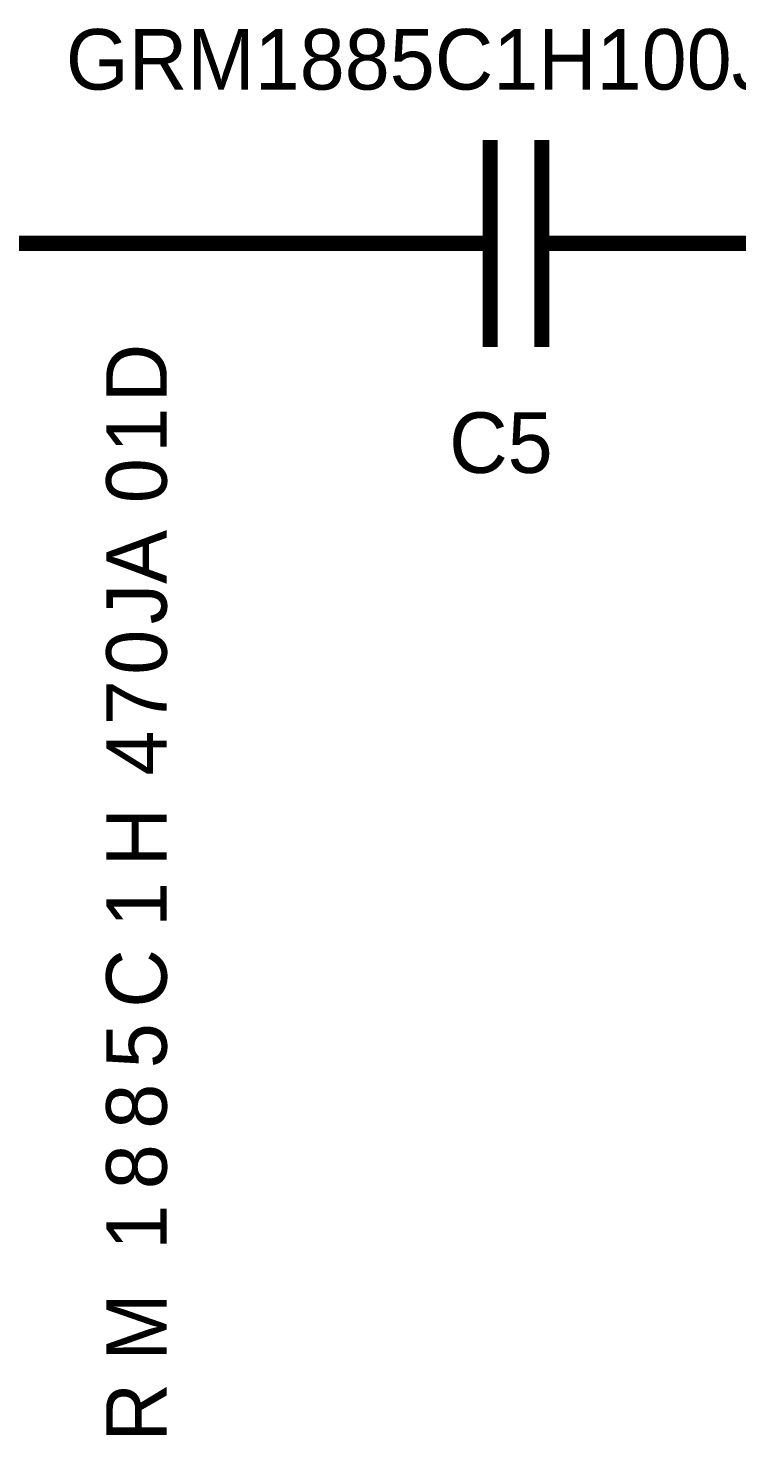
# Model space of a CAD drawing. Header units: inches. Extents: x 0 to 569, y 0 to 432.
# Drawn here: x 128.84 to 142.78, y 156.9 to 184.56 of the extents above; entities that cross this region are included whole.
import ezdxf

# ---------------------------------------------------------------- set-up
doc = ezdxf.new("R2010")
doc.units = ezdxf.units.IN
doc.layers.add('Sheet', color=255, linetype='Continuous')

msp = doc.modelspace()

# ---------------------------------------------------------------- linework, layer by layer
at = {"layer": 'Sheet'}
for points in [[(137.926, 178.296, 0.3, 0.3, 0), (137.926, 182.364, 0.3, 0.3, 0)], [(138.943, 182.364, 0.3, 0.3, 0), (138.943, 178.296, 0.3, 0.3, 0)], [(134.627, 180.33, 0.3, 0.3, 0), (124.47, 180.33, 0.3, 0.3, 0)], [(137.17, 180.33, 0.3, 0.3, 0), (134.627, 180.33, 0.3, 0.3, 0)], [(137.17, 180.33, 0.3, 0.3, 0), (137.926, 180.33, 0.3, 0.3, 0)], [(139.7, 180.33, 0.3, 0.3, 0), (138.943, 180.33, 0.3, 0.3, 0)], [(139.7, 180.33, 0.3, 0.3, 0), (142.242, 180.33, 0.3, 0.3, 0)], [(149.87, 180.33, 0.3, 0.3, 0), (142.242, 180.33, 0.3, 0.3, 0)]]:
    msp.add_lwpolyline(points, format="xyseb", dxfattribs=at)

# ---------------------------------------------------------------- texts
for s, height, p in [('GRM1885C1H100JA01D', 1.19063, (129.58, 183.356)), ('C5', 1.1906, (137.12, 175.816))]:
    msp.add_text(s, height=height, dxfattribs=at).set_placement(p)
for s, p in [('D', (131.564, 177.205)), ('1', (131.564, 176.213)), ('0', (131.564, 175.22)), ('A', (131.564, 173.633)), ('J', (131.564, 172.839)), ('0', (131.564, 171.847)), ('7', (131.564, 170.855)), ('4', (131.564, 169.863)), ('H', (131.564, 168.077)), ('1', (131.564, 166.886)), ('C', (131.564, 165.298)), ('5', (131.564, 164.108)), ('8', (131.564, 162.917)), ('8', (131.564, 161.727)), ('1', (131.564, 160.536)), ('M', (131.564, 158.353)), ('R', (131.564, 156.766))]:
    msp.add_text(s, height=1.191, rotation=90, dxfattribs=at).set_placement(p)

doc.saveas('drawing.dxf')
